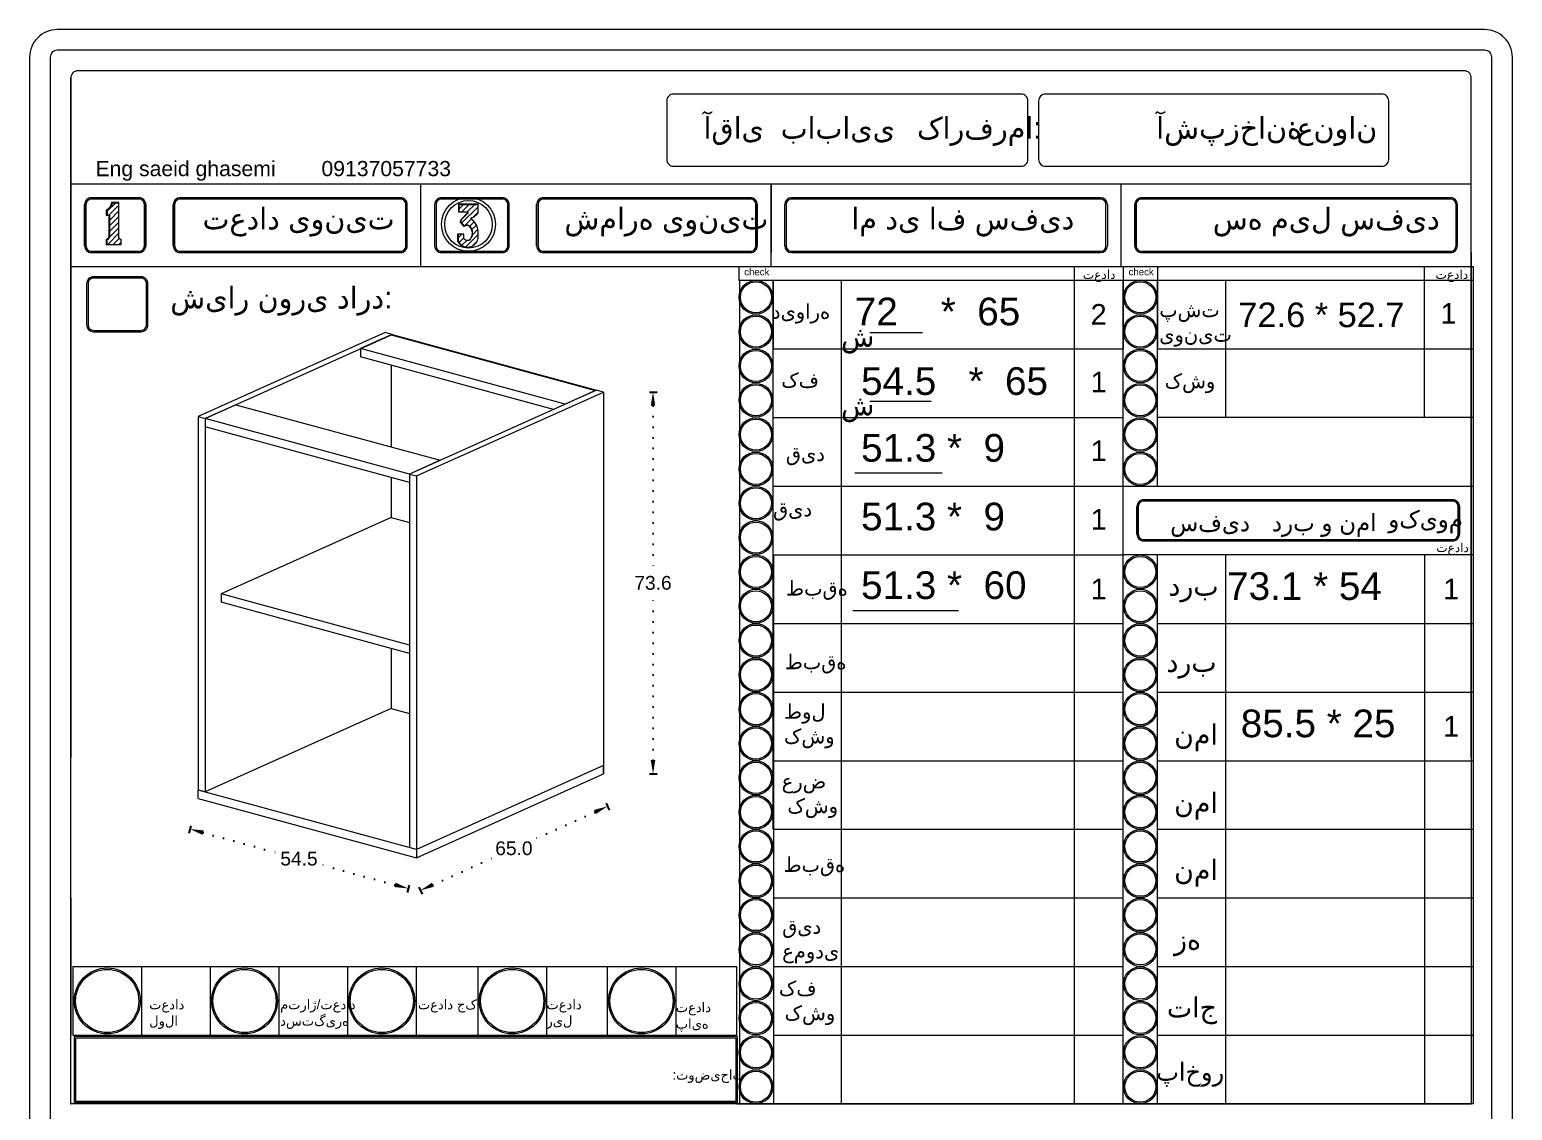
# Model space of a CAD drawing. Header units: inches. Extents: x 352 to 11605, y -941 to 2503.
# Drawn here: x 8656.6 to 9088.6, y 1258 to 1572.8 of the extents above; entities that cross this region are included whole.
import ezdxf

# ---------------------------------------------------------------- set-up
doc = ezdxf.new("R2010")
doc.units = ezdxf.units.IN
doc.header["$MEASUREMENT"] = 0
doc.linetypes.add('ACAD_ISO07W100', pattern=[3, 0, -3])
doc.styles.get("Standard").update_dxf_attribs({"font": 'arial.ttf'})
doc.dimstyles.new('ISO-25', dxfattribs={"dimtxt": 4, "dimasz": 4, "dimexe": 1.25, "dimexo": 0.625, "dimtad": 1, "dimtih": 1, "dimtoh": 1, "dimdec": 1, "dimtxsty": 'Standard', "dimcen": 2.5, "dimadec": 0, "dimazin": 0, "dimtfac": 1, "dimtdec": 1, "dimtmove": 0, "dimatfit": 3, "dimfxl": 1, "dimfxlon": 1, "dimarcsym": 0})

# ---------------------------------------------------------------- blocks, each defined once
blk = doc.blocks.new('*D82')
at = {"color": 0, "lineweight": -2, "transparency": 16777216}
for p, q in [((8837.27, 1467.28), (8839.52, 1467.28)), ((8837.27, 1356.04), (8839.52, 1356.04))]:
    blk.add_line(p, q, dxfattribs=at)
at = {"color": 0, "linetype": 'ACAD_ISO07W100', "lineweight": -2, "transparency": 16777216}
for p, q in [((8838.27, 1463.28), (8838.27, 1414.33)), ((8838.27, 1360.04), (8838.27, 1408.99))]:
    blk.add_line(p, q, dxfattribs=at)
at = {"color": 0, "transparency": 16777216}
for points in [[(8837.6, 1463.28), (8838.94, 1463.28), (8838.27, 1467.28)], [(8837.6, 1360.04), (8838.94, 1360.04), (8838.27, 1356.04)]]:
    blk.add_solid(points, dxfattribs=at)
at = {"layer": 'Defpoints', "color": 0, "transparency": 16777216}
for p in [(8823.88, 1467.28), (8838.27, 1467.28), (8823.88, 1356.04)]:
    blk.add_point(p, dxfattribs=at)
at = {"color": 0, "lineweight": 20, "transparency": 16777216, "insert": (8838.27, 1411.66), "char_height": 4, "attachment_point": 5}
blk.add_mtext('73.6', dxfattribs=at)
blk = doc.blocks.new('*D80')
at = {"color": 0, "lineweight": -2, "transparency": 16777216}
for p, q in [((8703.57, 1340.93), (8702.98, 1338.76)), ((8767.21, 1323.62), (8766.62, 1321.45))]:
    blk.add_line(p, q, dxfattribs=at)
at = {"color": 0, "linetype": 'ACAD_ISO07W100', "lineweight": -2, "transparency": 16777216}
for p, q in [((8707.17, 1338.92), (8729.29, 1332.9)), ((8763.08, 1323.7), (8740.96, 1329.72))]:
    blk.add_line(p, q, dxfattribs=at)
at = {"color": 0, "transparency": 16777216}
for points in [[(8707.34, 1339.56), (8706.99, 1338.27), (8703.31, 1339.97)], [(8763.26, 1324.35), (8762.91, 1323.06), (8766.94, 1322.65)]]:
    blk.add_solid(points, dxfattribs=at)
at = {"layer": 'Defpoints', "color": 0, "transparency": 16777216}
for p in [(8705.74, 1348.9), (8703.31, 1339.97), (8769.37, 1331.58)]:
    blk.add_point(p, dxfattribs=at)
at = {"color": 0, "lineweight": 20, "transparency": 16777216, "insert": (8735.12, 1331.31), "char_height": 4, "attachment_point": 5}
blk.add_mtext('54.5', dxfattribs=at)
blk = doc.blocks.new('*D81')
at = {"color": 0, "linetype": 'ACAD_ISO07W100', "lineweight": -2, "transparency": 16777216}
for p, q in [((8821.35, 1344.92), (8803.56, 1336.94)), ((8774.14, 1323.73), (8791.92, 1331.71))]:
    blk.add_line(p, q, dxfattribs=at)
at = {"color": 0, "lineweight": -2, "transparency": 16777216}
for p, q in [((8824.59, 1347.47), (8825.51, 1345.42)), ((8770.08, 1323.01), (8771, 1320.96))]:
    blk.add_line(p, q, dxfattribs=at)
at = {"color": 0, "transparency": 16777216}
for points in [[(8821.07, 1345.53), (8821.62, 1344.31), (8824.99, 1346.56)], [(8773.86, 1324.34), (8774.41, 1323.13), (8770.49, 1322.1)]]:
    blk.add_solid(points, dxfattribs=at)
at = {"layer": 'Defpoints', "color": 0, "transparency": 16777216}
for p in [(8821.48, 1354.4), (8766.97, 1329.94), (8770.49, 1322.1)]:
    blk.add_point(p, dxfattribs=at)
at = {"color": 0, "lineweight": 20, "transparency": 16777216, "insert": (8797.74, 1334.33), "char_height": 4, "attachment_point": 5}
blk.add_mtext('65.0', dxfattribs=at)

msp = doc.modelspace()

# ---------------------------------------------------------------- hatches: boundary and pattern name
at = {"lineweight": 20}
h = msp.add_hatch(dxfattribs=at)
h.set_pattern_fill('ANSI31', color=256, scale=9.218651)
h.set_pattern_definition([(45, (7933.3871, 2061.4753), (-0.8148213, 0.8148213), [])])
h.paths.add_polyline_path([(8683.15, 1511.72), (8683.06, 1511.77), (8682.98, 1511.82), (8682.9, 1511.88), (8682.83, 1511.96), (8682.77, 1512.04), (8682.72, 1512.12), (8682.68, 1512.21), (8682.65, 1512.31), (8682.63, 1512.41), (8682.63, 1512.51), (8682.63, 1522.43), (8680.76, 1522.43), (8680.74, 1522.2), (8680.69, 1521.97), (8680.62, 1521.75), (8680.53, 1521.53), (8680.43, 1521.32), (8680.31, 1521.12), (8680.17, 1520.94), (8680.01, 1520.76), (8679.84, 1520.6), (8679.66, 1520.46), (8679.47, 1520.33), (8679.26, 1520.22), (8679.26, 1518.81), (8679.67, 1518.81), (8679.97, 1518.79), (8679.97, 1512.55), (8679.96, 1512.45), (8679.94, 1512.36), (8679.91, 1512.26), (8679.86, 1512.18), (8679.81, 1512.09), (8679.75, 1512.02), (8679.68, 1511.95), (8679.61, 1511.88), (8679.53, 1511.83), (8679.44, 1511.78), (8679.35, 1511.75), (8679.26, 1511.72), (8679.26, 1510.29), (8683.35, 1510.29), (8683.35, 1511.67), (8683.25, 1511.69)])
h = msp.add_hatch(dxfattribs=at)
h.set_pattern_fill('ANSI31', color=256, scale=9.218651)
h.set_pattern_definition([(45, (8072.7533, 2061.54), (-0.8148213, 0.8148213), [])])
h.paths.add_polyline_path([(8787.31, 1521.92), (8781.74, 1521.92), (8781.74, 1519.76), (8784.17, 1519.76), (8784.3, 1519.73), (8784.3, 1519.36), (8782.59, 1517.63), (8782.48, 1517.5), (8782.43, 1517.44), (8782.39, 1517.37), (8782.35, 1517.29), (8782.32, 1517.22), (8782.29, 1517.14), (8782.27, 1517.06), (8782.26, 1516.98), (8782.24, 1516.82), (8782.24, 1516.74), (8783.25, 1515.56), (8783.29, 1515.59), (8783.41, 1515.68), (8783.55, 1515.76), (8783.7, 1515.81), (8783.85, 1515.84), (8784, 1515.85), (8784.14, 1515.85), (8784.29, 1515.84), (8784.44, 1515.81), (8784.59, 1515.76), (8784.72, 1515.69), (8784.85, 1515.6), (8784.96, 1515.49), (8785.15, 1515.26), (8785.31, 1515.01), (8785.44, 1514.74), (8785.55, 1514.47), (8785.63, 1514.18), (8785.68, 1513.89), (8785.69, 1513.59), (8785.68, 1513.29), (8785.63, 1513), (8785.56, 1512.71), (8785.45, 1512.43), (8785.32, 1512.17), (8785.23, 1511.97), (8785.09, 1511.8), (8784.93, 1511.65), (8784.74, 1511.55), (8784.61, 1511.5), (8784.4, 1511.44), (8784.18, 1511.42), (8783.96, 1511.44), (8783.75, 1511.5), (8783.56, 1511.61), (8783.39, 1511.76), (8783.26, 1511.93), (8783.16, 1512.13), (8783.16, 1513.24), (8781.48, 1513.24), (8781.48, 1511.44), (8781.6, 1511.16), (8781.74, 1510.89), (8781.92, 1510.64), (8782.12, 1510.41), (8782.34, 1510.2), (8782.58, 1510.01), (8782.84, 1509.85), (8783.12, 1509.72), (8783.41, 1509.62), (8783.7, 1509.55), (8784.01, 1509.51), (8784.31, 1509.5), (8784.68, 1509.53), (8785.04, 1509.6), (8785.39, 1509.71), (8785.65, 1509.83), (8785.93, 1510), (8786.23, 1510.22), (8786.49, 1510.48), (8786.73, 1510.77), (8786.93, 1511.08), (8787.1, 1511.42), (8787.22, 1511.77), (8787.31, 1512.13), (8787.31, 1514.01), (8787.29, 1514.38), (8787.24, 1514.74), (8787.17, 1515.09), (8787.06, 1515.44), (8786.92, 1515.78), (8786.76, 1516.1), (8786.57, 1516.41), (8786.35, 1516.7), (8786.11, 1516.97), (8785.84, 1517.22), (8785.56, 1517.44), (8785.26, 1517.65), (8785.26, 1518.01), (8785.46, 1518.08), (8785.65, 1518.16), (8785.84, 1518.24), (8786.03, 1518.34), (8786.21, 1518.44), (8786.38, 1518.55), (8786.56, 1518.67), (8786.72, 1518.8), (8786.88, 1518.94), (8787.03, 1519.08), (8787.17, 1519.24), (8787.31, 1519.39)])

# ---------------------------------------------------------------- linework, layer by layer
for p, q in [((8668.65, 1259.88), (8668.65, 1558.85)), ((9076.65, 1527.88), (8668.65, 1527.88)), ((8668.65, 1348.89), (8668.65, 1527.88)), ((8770.65, 1503.88), (8770.65, 1527.88)), ((8872.65, 1503.88), (8872.65, 1527.88)), ((8872.65, 1527.88), (8872.65, 1507.88)), ((8974.65, 1503.88), (8974.65, 1527.88)), ((8672.65, 1509.88), (8672.65, 1521.88)), ((8688.49, 1523.88), (8674.65, 1523.88)), ((8690.49, 1521.88), (8690.49, 1509.88)), ((8698.49, 1509.88), (8698.49, 1521.88)), ((8764.65, 1523.88), (8700.49, 1523.88)), ((8766.65, 1509.88), (8766.65, 1521.88)), ((8774.65, 1521.88), (8774.65, 1509.88)), ((8794.36, 1523.88), (8776.65, 1523.88)), ((8781.59, 1521.98), (8781.59, 1519.76)), ((8781.74, 1521.92), (8781.74, 1519.76)), ((8796.36, 1509.88), (8796.36, 1521.88)), ((8804.36, 1509.88), (8804.36, 1521.88)), ((8866.65, 1523.88), (8806.36, 1523.88)), ((8868.65, 1521.88), (8868.65, 1509.88)), ((8876.65, 1509.88), (8876.65, 1521.88)), ((8968.65, 1523.88), (8878.65, 1523.88)), ((8970.65, 1521.88), (8970.65, 1509.88)), ((8978.65, 1509.88), (8978.65, 1521.88)), ((9070.65, 1523.88), (8980.65, 1523.88)), ((9072.65, 1509.88), (9072.65, 1521.88)), ((8679.26, 1520.22), (8679.26, 1518.81)), ((8781.59, 1519.76), (8781.74, 1519.76)), ((8781.74, 1519.76), (8784.17, 1519.76)), ((8784.17, 1519.76), (8784.3, 1519.73)), ((8784.3, 1519.73), (8784.3, 1519.36)), ((8674.65, 1507.88), (8688.49, 1507.88)), ((8679.26, 1510.29), (8683.35, 1510.29)), ((8764.65, 1507.88), (8700.49, 1507.88)), ((8776.65, 1507.88), (8794.36, 1507.88)), ((8784.61, 1511.5), (8784.4, 1511.44)), ((8866.65, 1507.88), (8806.36, 1507.88)), ((8878.65, 1507.88), (8968.65, 1507.88)), ((8980.65, 1507.88), (9070.65, 1507.88)), ((9076.65, 1507.88), (9076.65, 1259.88)), ((8668.65, 1503.88), (9076.65, 1503.88)), ((8863.25, 1503.88), (8863.25, 1499.88)), ((8961.08, 1259.88), (8961.08, 1503.88)), ((8975.25, 1503.88), (8975.25, 1479.88)), ((8985.25, 1503.88), (8985.25, 1479.88)), ((9063.03, 1459.88), (9063.03, 1503.88)), ((8863.25, 1499.88), (9077.25, 1499.88)), ((8863.52, 1259.88), (8863.52, 1499.88)), ((8873.25, 1343.88), (8873.25, 1499.88)), ((8873.25, 1339.88), (8873.25, 1499.88)), ((8873.25, 1499.88), (8873.25, 1479.88)), ((8893.06, 1499.88), (8893.06, 1259.88)), ((8975.25, 1343.88), (8975.25, 1499.88)), ((8975.25, 1259.88), (8975.25, 1499.88)), ((8985.25, 1459.88), (8985.25, 1499.88)), ((8985.25, 1439.88), (8985.25, 1499.88)), ((8985.25, 1439.88), (8985.25, 1499.88)), ((8985.25, 1499.88), (8985.25, 1479.88)), ((9005.06, 1499.88), (9005.06, 1459.88)), ((8901.41, 1484.63), (8916.74, 1484.63)), ((8873.25, 1479.88), (8975.25, 1479.88)), ((8985.25, 1479.88), (9077.25, 1479.88)), ((8901.41, 1464.63), (8919.3, 1464.63)), ((8873.25, 1459.88), (8975.25, 1459.88)), ((9077.25, 1459.88), (8985.25, 1459.88)), ((9077.25, 1459.88), (9057.25, 1459.88)), ((8897.07, 1443.74), (8922.48, 1443.74)), ((8873.25, 1439.88), (9077.25, 1439.88)), ((9071.25, 1435.88), (8981.25, 1435.88)), ((8979.25, 1425.88), (8979.25, 1433.88)), ((9073.25, 1433.88), (9073.25, 1425.88)), ((9071.25, 1423.88), (8981.25, 1423.88)), ((8873.25, 1419.88), (8975.25, 1419.88)), ((8873.52, 1259.88), (8873.52, 1419.88)), ((9077.25, 1419.88), (8975.25, 1419.88)), ((8985.25, 1259.88), (8985.25, 1419.88)), ((9005.06, 1419.88), (9005.06, 1319.88)), ((9063.03, 1419.88), (9063.03, 1259.88)), ((8873.25, 1399.88), (8975.25, 1399.88)), ((8873.25, 1399.88), (8893.06, 1399.88)), ((8873.25, 1399.88), (8975.25, 1399.88)), ((8896.5, 1403.63), (8927.26, 1403.63)), ((8941.77, 1399.88), (8975.25, 1399.88)), ((8985.25, 1399.88), (9077.25, 1399.88)), ((9005.06, 1399.88), (9005.06, 1299.88)), ((8873.25, 1379.88), (8893.06, 1379.88)), ((8873.25, 1379.88), (8975.25, 1379.88)), ((8985.25, 1379.88), (9077.25, 1379.88)), ((9005.06, 1379.88), (9005.06, 1279.88)), ((8873.25, 1359.88), (8975.25, 1359.88)), ((8985.25, 1359.88), (9077.25, 1359.88)), ((9005.06, 1359.88), (9005.06, 1259.88)), ((8873.25, 1339.88), (8975.25, 1339.88)), ((8961.08, 1339.88), (8975.25, 1339.88)), ((8985.25, 1339.88), (9077.25, 1339.88)), ((8668.65, 1319.88), (8668.65, 1279.88)), ((8873.25, 1319.88), (8975.25, 1319.88)), ((8985.25, 1319.88), (9077.25, 1319.88)), ((8669.25, 1299.88), (8862.63, 1299.88)), ((8669.25, 1299.88), (8669.25, 1279.88)), ((8689.25, 1299.88), (8689.25, 1279.88)), ((8709.25, 1299.88), (8709.25, 1279.88)), ((8729.25, 1299.88), (8729.25, 1279.88)), ((8749.25, 1299.88), (8749.25, 1279.88)), ((8769.25, 1299.88), (8769.25, 1279.88)), ((8787.24, 1299.88), (8787.24, 1279.88)), ((8807.24, 1299.88), (8807.24, 1279.88)), ((8824.92, 1299.88), (8824.92, 1279.88)), ((8844.92, 1299.88), (8844.92, 1279.88)), ((8862.63, 1299.88), (8862.63, 1279.88)), ((8873.25, 1299.88), (8975.25, 1299.88)), ((8985.25, 1299.88), (9077.25, 1299.88)), ((8669.25, 1279.88), (8862.63, 1279.88)), ((8873.25, 1279.88), (8975.25, 1279.88)), ((8985.25, 1279.88), (9077.25, 1279.88)), ((8862.65, 1259.88), (8668.65, 1259.88)), ((8862.65, 1259.88), (8974.65, 1259.88)), ((8862.65, 1259.88), (9076.65, 1259.88)), ((8863.25, 1259.88), (8975.25, 1259.88))]:
    msp.add_line(p, q, dxfattribs=at)
at = {"linetype": 'Continuous', "lineweight": 20, "extrusion": (5.55112e-17, 0.936966, 0.34942)}
for p, q in [((8760.24, 1484.6), (8705.74, 1460.14)), ((8707.77, 1459.58), (8762.28, 1484.04)), ((8761.98, 1483.91), (8753.06, 1479.91)), ((8762.28, 1484.04), (8760.24, 1484.6)), ((8762.28, 1484.04), (8761.98, 1483.91)), ((8821.55, 1467.7), (8761.98, 1483.91)), ((8761.98, 1483.91), (8821.55, 1467.7)), ((8762.28, 1484.04), (8821.85, 1467.84)), ((8753.06, 1479.91), (8753.06, 1477.49)), ((8812.63, 1463.7), (8753.06, 1479.91)), ((8809.27, 1462.2), (8753.06, 1477.49)), ((8761.98, 1475.06), (8761.98, 1451.26)), ((8821.85, 1467.84), (8767.34, 1443.38)), ((8769.37, 1442.82), (8823.88, 1467.28)), ((8821.55, 1467.7), (8812.63, 1463.7)), ((8821.85, 1467.84), (8821.55, 1467.7)), ((8823.88, 1467.28), (8821.85, 1467.84)), ((8823.88, 1467.28), (8823.88, 1356.04)), ((8823.88, 1467.28), (8823.88, 1358.46)), ((8716.69, 1463.59), (8707.77, 1459.58)), ((8716.69, 1463.59), (8776.26, 1447.38)), ((8705.74, 1460.14), (8707.77, 1459.58)), ((8705.74, 1460.14), (8705.74, 1351.31)), ((8707.77, 1459.58), (8707.77, 1350.76)), ((8707.77, 1459.58), (8707.77, 1457.17)), ((8767.34, 1443.38), (8707.77, 1459.58)), ((8767.34, 1440.96), (8707.77, 1457.17)), ((8776.26, 1447.38), (8767.34, 1443.38)), ((8767.34, 1443.38), (8769.37, 1442.82)), ((8767.34, 1443.38), (8767.34, 1334.55)), ((8767.34, 1443.38), (8767.34, 1440.96)), ((8761.98, 1442.42), (8761.98, 1430.71)), ((8769.37, 1442.82), (8769.37, 1334)), ((8761.98, 1430.71), (8712.43, 1408.47)), ((8761.98, 1430.71), (8767.34, 1429.25)), ((8712.43, 1408.47), (8712.43, 1406.05)), ((8767.34, 1393.53), (8712.43, 1408.47)), ((8767.34, 1391.11), (8712.43, 1406.05)), ((8761.98, 1392.57), (8761.98, 1375.09)), ((8761.98, 1375.09), (8707.77, 1350.76)), ((8761.98, 1375.09), (8767.34, 1373.63)), ((8823.88, 1358.46), (8769.37, 1334)), ((8823.88, 1358.46), (8769.37, 1334)), ((8823.88, 1356.04), (8823.88, 1358.46)), ((8769.37, 1331.58), (8823.88, 1356.04)), ((8707.77, 1350.76), (8705.74, 1351.31)), ((8769.37, 1334), (8705.74, 1351.31)), ((8705.74, 1348.9), (8705.74, 1351.31)), ((8705.74, 1348.9), (8769.37, 1331.58)), ((8769.37, 1334), (8767.34, 1334.55)), ((8769.37, 1334), (8769.37, 1331.58))]:
    msp.add_line(p, q, dxfattribs=at)
at = {"lineweight": 20}
for points in [[(8664.65, 966.85), (9080.65, 966.85, 0.414214), (9088.65, 974.85), (9088.65, 1564.85, 0.414214), (9080.65, 1572.85), (8664.65, 1572.85, 0.414214), (8656.65, 1564.85), (8656.65, 974.85, 0.414214)], [(8664.65, 972.85), (9080.65, 972.85, 0.414214), (9082.65, 974.85), (9082.65, 1564.85, 0.414214), (9080.65, 1566.85), (8664.65, 1566.85, 0.414214), (8662.65, 1564.85), (8662.65, 974.85, 0.414214)], [(8947.5, 1552.09, 0.414214), (8945.5, 1554.09), (8844.26, 1554.09, 0.414214), (8842.26, 1552.09), (8842.26, 1535.05, 0.414214), (8844.26, 1533.05), (8945.5, 1533.05, 0.414214), (8947.5, 1535.05)], [(8952.63, 1533.05), (9050.63, 1533.05, 0.414214), (9052.63, 1535.05), (9052.63, 1552.09, 0.414214), (9050.63, 1554.09), (8952.63, 1554.09, 0.414214), (8950.63, 1552.09), (8950.63, 1535.05, 0.414214)], [(9052.63, 1552.09, 0.414214), (9050.63, 1554.09), (8952.63, 1554.09, 0.414214), (8950.63, 1552.09), (8950.63, 1535.05, 0.414214), (8952.63, 1533.05), (9050.63, 1533.05, 0.414214), (9052.63, 1535.05)], [(8690.49, 1521.88, 0.414214), (8688.49, 1523.88), (8674.65, 1523.88, 0.414214), (8672.65, 1521.88), (8672.65, 1509.88, 0.414214), (8674.65, 1507.88), (8688.49, 1507.88, 0.414214), (8690.49, 1509.88)], [(8690.09, 1521.88, 0.414214), (8688.49, 1523.48), (8674.65, 1523.48, 0.414214), (8673.05, 1521.88), (8673.05, 1509.88, 0.414214), (8674.65, 1508.28), (8688.49, 1508.28, 0.414214), (8690.09, 1509.88)], [(8766.65, 1521.88, 0.414214), (8764.65, 1523.88), (8700.49, 1523.88, 0.414214), (8698.49, 1521.88), (8698.49, 1509.88, 0.414214), (8700.49, 1507.88), (8764.65, 1507.88, 0.414214), (8766.65, 1509.88)], [(8766.25, 1521.88, 0.414214), (8764.65, 1523.48), (8700.49, 1523.48, 0.414214), (8698.89, 1521.88), (8698.89, 1509.88, 0.414214), (8700.49, 1508.28), (8764.65, 1508.28, 0.414214), (8766.25, 1509.88)], [(8796.36, 1521.88, 0.414214), (8794.36, 1523.88), (8776.65, 1523.88, 0.414214), (8774.65, 1521.88), (8774.65, 1509.88, 0.414214), (8776.65, 1507.88), (8794.36, 1507.88, 0.414214), (8796.36, 1509.88)], [(8795.96, 1521.88, 0.414214), (8794.36, 1523.48), (8776.65, 1523.48, 0.414214), (8775.05, 1521.88), (8775.05, 1509.88, 0.414214), (8776.65, 1508.28), (8794.36, 1508.28, 0.414214), (8795.96, 1509.88)], [(8868.65, 1521.88, 0.414214), (8866.65, 1523.88), (8806.36, 1523.88, 0.414214), (8804.36, 1521.88), (8804.36, 1509.88, 0.414214), (8806.36, 1507.88), (8866.65, 1507.88, 0.414214), (8868.65, 1509.88)], [(8868.25, 1521.88, 0.414214), (8866.65, 1523.48), (8806.36, 1523.48, 0.414214), (8804.76, 1521.88), (8804.76, 1509.88, 0.414214), (8806.36, 1508.28), (8866.65, 1508.28, 0.414214), (8868.25, 1509.88)], [(8970.25, 1521.88, 0.414214), (8968.65, 1523.48), (8878.65, 1523.48, 0.414214), (8877.05, 1521.88), (8877.05, 1509.88, 0.414214), (8878.65, 1508.28), (8968.65, 1508.28, 0.414214), (8970.25, 1509.88)], [(9072.65, 1521.88, 0.414214), (9070.65, 1523.88), (8980.65, 1523.88, 0.414214), (8978.65, 1521.88), (8978.65, 1509.88, 0.414214), (8980.65, 1507.88), (9070.65, 1507.88, 0.414214), (9072.65, 1509.88)], [(9072.25, 1521.88, 0.414214), (9070.65, 1523.48), (8980.65, 1523.48, 0.414214), (8979.05, 1521.88), (8979.05, 1509.88, 0.414214), (8980.65, 1508.28), (9070.65, 1508.28, 0.414214), (9072.25, 1509.88)], [(8691.1, 1498.84, 0.414214), (8689.1, 1500.84), (8675.25, 1500.84, 0.414214), (8673.25, 1498.84), (8673.25, 1486.84, 0.414214), (8675.25, 1484.84), (8689.1, 1484.84, 0.414214), (8691.1, 1486.84)], [(8691.1, 1498.84, 0.414214), (8689.1, 1500.84), (8675.25, 1500.84, 0.414214), (8673.25, 1498.84), (8673.25, 1486.84, 0.414214), (8675.25, 1484.84), (8689.1, 1484.84, 0.414214), (8691.1, 1486.84)], [(8690.7, 1498.84, 0.414214), (8689.1, 1500.44), (8675.25, 1500.44, 0.414214), (8673.65, 1498.84), (8673.65, 1486.84, 0.414214), (8675.25, 1485.24), (8689.1, 1485.24, 0.414214), (8690.7, 1486.84)], [(8690.7, 1498.84, 0.414214), (8689.1, 1500.44), (8675.25, 1500.44, 0.414214), (8673.65, 1498.84), (8673.65, 1486.84, 0.414214), (8675.25, 1485.24), (8689.1, 1485.24, 0.414214), (8690.7, 1486.84)], [(9073.25, 1433.88, 0.414214), (9071.25, 1435.88), (8981.25, 1435.88, 0.414214), (8979.25, 1433.88), (8979.25, 1425.88, 0.414214), (8981.25, 1423.88), (9071.25, 1423.88, 0.414214), (9073.25, 1425.88)], [(9072.85, 1433.88, 0.414214), (9071.25, 1435.48), (8981.25, 1435.48, 0.414214), (8979.65, 1433.88), (8979.65, 1425.88, 0.414214), (8981.25, 1424.28), (9071.25, 1424.28, 0.414214), (9072.85, 1425.88)]]:
    msp.add_lwpolyline(points, format="xyb", close=True, dxfattribs=at)
for points in [[(9076.65, 1360.82), (9076.65, 1558.85, 0.414214), (9074.65, 1560.85), (8670.65, 1560.85, 0.414214), (8668.65, 1558.85), (8668.65, 1360.82)], [(8947.5, 1552.09, 0.414214), (8945.5, 1554.09), (8844.26, 1554.09, 0.414214), (8842.26, 1552.09), (8842.26, 1535.05, 0.414214), (8844.26, 1533.05), (8945.5, 1533.05, 0.414214), (8947.5, 1535.05), (8947.5, 1552.09)]]:
    msp.add_lwpolyline(points, format="xyb", dxfattribs=at)
for points in [[(8678.94, 1510.23), (8683.35, 1510.23), (8683.35, 1510.29), (8683.35, 1511.67), (8683.25, 1511.69), (8683.15, 1511.72), (8683.06, 1511.77), (8682.98, 1511.82), (8682.9, 1511.88), (8682.83, 1511.96), (8682.77, 1512.04), (8682.72, 1512.12), (8682.68, 1512.21), (8682.65, 1512.31), (8682.63, 1512.41), (8682.63, 1512.51), (8682.63, 1522.43), (8682.63, 1522.49), (8680.46, 1522.49), (8680.43, 1522.26), (8680.39, 1522.03), (8680.32, 1521.8), (8680.23, 1521.58), (8680.13, 1521.37), (8680, 1521.17), (8679.86, 1520.98), (8679.7, 1520.8), (8679.53, 1520.64), (8679.35, 1520.49), (8679.15, 1520.36), (8678.94, 1520.25), (8678.94, 1518.81), (8679.26, 1518.81), (8679.67, 1518.81), (8679.67, 1512.51), (8679.65, 1512.41), (8679.63, 1512.31), (8679.6, 1512.22), (8679.55, 1512.13), (8679.5, 1512.05), (8679.44, 1511.97), (8679.37, 1511.9), (8679.3, 1511.84), (8679.22, 1511.78), (8679.13, 1511.74), (8679.04, 1511.7), (8678.94, 1511.67), (8678.94, 1510.23), (8679.26, 1510.29), (8679.26, 1511.72), (8679.35, 1511.75), (8679.44, 1511.78), (8679.53, 1511.83), (8679.61, 1511.88), (8679.68, 1511.95), (8679.75, 1512.02), (8679.81, 1512.09), (8679.86, 1512.18), (8679.91, 1512.26), (8679.94, 1512.36), (8679.96, 1512.45), (8679.97, 1512.55), (8679.97, 1518.79), (8679.67, 1518.81)], [(8678.94, 1520.25), (8679.26, 1520.22), (8679.47, 1520.33), (8679.66, 1520.46), (8679.84, 1520.6), (8680.01, 1520.76), (8680.17, 1520.94), (8680.31, 1521.12), (8680.43, 1521.32), (8680.53, 1521.53), (8680.62, 1521.75), (8680.69, 1521.97), (8680.74, 1522.2), (8680.76, 1522.43)], [(8680.46, 1522.49), (8680.76, 1522.43), (8682.63, 1522.43)], [(8786.23, 1510.22), (8786.49, 1510.48), (8786.73, 1510.77), (8786.93, 1511.08), (8787.1, 1511.42), (8787.22, 1511.77), (8787.31, 1512.13), (8787.31, 1514.01), (8787.29, 1514.38), (8787.24, 1514.74), (8787.17, 1515.09), (8787.06, 1515.44), (8786.92, 1515.78), (8786.76, 1516.1), (8786.57, 1516.41), (8786.35, 1516.7), (8786.11, 1516.97), (8785.84, 1517.22), (8785.56, 1517.44), (8785.26, 1517.65), (8785.26, 1518.01), (8785.46, 1518.08), (8785.65, 1518.16), (8785.84, 1518.24), (8786.03, 1518.34), (8786.21, 1518.44), (8786.38, 1518.55), (8786.56, 1518.67), (8786.72, 1518.8), (8786.88, 1518.94), (8787.03, 1519.08), (8787.17, 1519.24), (8787.31, 1519.39), (8787.31, 1521.92)], [(8784.17, 1519.39), (8782.44, 1517.65), (8782.33, 1517.52), (8782.28, 1517.45), (8782.24, 1517.38), (8782.2, 1517.31), (8782.17, 1517.23), (8782.14, 1517.15), (8782.12, 1517.07), (8782.11, 1516.99), (8782.09, 1516.83), (8782.09, 1516.74), (8783.17, 1515.48), (8783.25, 1515.56), (8783.29, 1515.59), (8783.41, 1515.68), (8783.55, 1515.76), (8783.7, 1515.81), (8783.85, 1515.84), (8784, 1515.85)], [(8784.17, 1519.76), (8784.17, 1519.39), (8784.3, 1519.36), (8782.59, 1517.63), (8782.48, 1517.5), (8782.43, 1517.44), (8782.39, 1517.37), (8782.35, 1517.29), (8782.32, 1517.22), (8782.29, 1517.14), (8782.27, 1517.06), (8782.26, 1516.98), (8782.24, 1516.82), (8782.24, 1516.74), (8783.25, 1515.56)], [(8784.4, 1511.44), (8784.18, 1511.42), (8783.96, 1511.44), (8783.75, 1511.5), (8783.56, 1511.61), (8783.39, 1511.76), (8783.26, 1511.93), (8783.16, 1512.13), (8783.16, 1513.24), (8781.48, 1513.24), (8781.32, 1513.24), (8781.32, 1511.39), (8781.44, 1511.11), (8781.59, 1510.84), (8781.76, 1510.59), (8781.97, 1510.35), (8782.19, 1510.14), (8782.44, 1509.96), (8782.7, 1509.79), (8782.98, 1509.66), (8783.27, 1509.56), (8783.57, 1509.49), (8783.87, 1509.44), (8784.18, 1509.43), (8784.55, 1509.46), (8784.92, 1509.54), (8785.27, 1509.65), (8785.61, 1509.8), (8785.65, 1509.83), (8785.93, 1510), (8786.23, 1510.22)], [(8781.48, 1513.24), (8781.48, 1511.44), (8781.6, 1511.16), (8781.74, 1510.89), (8781.92, 1510.64), (8782.12, 1510.41), (8782.34, 1510.2), (8782.58, 1510.01), (8782.84, 1509.85), (8783.12, 1509.72), (8783.41, 1509.62), (8783.7, 1509.55), (8784.01, 1509.51), (8784.31, 1509.5), (8784.68, 1509.53), (8785.04, 1509.6), (8785.39, 1509.71), (8785.65, 1509.83)]]:
    msp.add_lwpolyline(points, dxfattribs=at)
for points in [[(8781.74, 1521.92), (8787.31, 1521.92), (8787.31, 1521.98), (8781.59, 1521.98)], [(8784.29, 1515.84), (8784.14, 1515.85), (8784, 1515.85), (8784.16, 1515.84), (8784.31, 1515.81), (8784.46, 1515.76), (8784.6, 1515.68), (8784.72, 1515.59), (8784.83, 1515.48), (8785.02, 1515.25), (8785.19, 1515), (8785.32, 1514.73), (8785.43, 1514.45), (8785.51, 1514.16), (8785.56, 1513.87), (8785.58, 1513.57), (8785.56, 1513.27), (8785.52, 1512.97), (8785.44, 1512.68), (8785.33, 1512.4), (8785.2, 1512.13), (8785.1, 1511.93), (8784.97, 1511.76), (8784.8, 1511.61), (8784.61, 1511.5), (8784.74, 1511.55), (8784.93, 1511.65), (8785.09, 1511.8), (8785.23, 1511.97), (8785.32, 1512.17), (8785.45, 1512.43), (8785.56, 1512.71), (8785.63, 1513), (8785.68, 1513.29), (8785.69, 1513.59), (8785.68, 1513.89), (8785.63, 1514.18), (8785.55, 1514.47), (8785.44, 1514.74), (8785.31, 1515.01), (8785.15, 1515.26), (8784.96, 1515.49), (8784.85, 1515.6), (8784.72, 1515.69), (8784.59, 1515.76), (8784.44, 1515.81)], [(8668.65, 1503.88), (9076.65, 1503.88), (9076.65, 1259.88), (8668.65, 1259.88)], [(8863.25, 1259.88), (8668.65, 1259.79), (8668.65, 1503.88), (9077.25, 1503.88), (9077.25, 1259.88)], [(8862.85, 1279.48), (8669.65, 1279.48), (8669.65, 1260.28), (8862.85, 1260.28)], [(8862.45, 1279.08), (8670.05, 1279.08), (8670.05, 1260.68), (8862.45, 1260.68)]]:
    msp.add_lwpolyline(points, close=True, dxfattribs=at)
for centre, radius in [((8784.51, 1516.14), 7.86), ((8784.51, 1516.14), 6.94), ((8868.25, 1494.88), 4.92), ((8868.25, 1494.88), 4.52), ((8980.25, 1494.88), 4.92), ((8980.25, 1494.88), 4.52), ((8868.25, 1484.88), 4.92), ((8868.25, 1484.88), 4.52), ((8980.25, 1484.88), 4.92), ((8980.25, 1484.88), 4.52), ((8868.25, 1474.88), 4.92), ((8868.25, 1474.88), 4.52), ((8980.25, 1474.88), 4.92), ((8980.25, 1474.88), 4.52), ((8868.25, 1464.88), 4.92), ((8868.25, 1464.88), 4.52), ((8980.25, 1464.88), 4.92), ((8980.25, 1464.88), 4.52), ((8868.25, 1454.88), 4.92), ((8868.25, 1454.88), 4.52), ((8980.25, 1454.88), 4.92), ((8980.25, 1454.88), 4.52), ((8868.25, 1444.88), 4.92), ((8868.25, 1444.88), 4.52), ((8980.25, 1444.88), 4.92), ((8980.25, 1444.88), 4.52), ((8868.25, 1434.88), 4.92), ((8868.25, 1434.88), 4.52), ((8868.25, 1424.88), 4.92), ((8868.25, 1424.88), 4.52), ((8868.25, 1414.88), 4.92), ((8868.25, 1414.88), 4.52), ((8980.25, 1414.88), 4.92), ((8980.25, 1414.88), 4.52), ((8868.25, 1404.88), 4.92), ((8868.25, 1404.88), 4.52), ((8980.25, 1404.88), 4.92), ((8980.25, 1404.88), 4.52), ((8868.25, 1394.88), 4.92), ((8980.25, 1394.88), 4.92), ((8868.25, 1394.88), 4.52), ((8980.25, 1394.88), 4.52), ((8868.25, 1384.88), 4.92), ((8868.25, 1384.88), 4.52), ((8980.25, 1384.88), 4.92), ((8980.25, 1384.88), 4.52), ((8868.25, 1374.88), 4.92), ((8868.25, 1374.88), 4.52), ((8980.25, 1374.88), 4.92), ((8980.25, 1374.88), 4.52), ((8868.25, 1364.88), 4.92), ((8980.25, 1364.88), 4.92), ((8868.25, 1364.88), 4.52), ((8980.25, 1364.88), 4.52), ((8868.25, 1354.88), 4.92), ((8868.25, 1354.88), 4.52), ((8980.25, 1354.88), 4.92), ((8980.25, 1354.88), 4.52), ((8868.25, 1344.88), 4.92), ((8868.25, 1344.88), 4.52), ((8980.25, 1344.88), 4.92), ((8980.25, 1344.88), 4.52), ((8868.25, 1334.88), 4.92), ((8868.25, 1334.88), 4.52), ((8980.25, 1334.88), 4.92), ((8980.25, 1334.88), 4.52), ((8868.25, 1324.88), 4.92), ((8868.25, 1324.88), 4.52), ((8980.25, 1324.88), 4.92), ((8980.25, 1324.88), 4.52), ((8868.25, 1314.88), 4.92), ((8868.25, 1314.88), 4.52), ((8980.25, 1314.88), 4.92), ((8980.25, 1314.88), 4.52), ((8868.25, 1304.88), 4.92), ((8868.25, 1304.88), 4.52), ((8980.25, 1304.88), 4.92), ((8980.25, 1304.88), 4.52), ((8679.25, 1289.88), 9.6), ((8679.25, 1289.88), 9.2), ((8719.25, 1289.88), 9.6), ((8719.25, 1289.88), 9.2), ((8759.25, 1289.88), 9.6), ((8759.25, 1289.88), 9.2), ((8797.24, 1289.88), 9.6), ((8797.24, 1289.88), 9.2), ((8834.92, 1289.88), 9.6), ((8834.92, 1289.88), 9.2), ((8868.25, 1294.88), 4.92), ((8868.25, 1294.88), 4.52), ((8980.25, 1294.88), 4.92), ((8980.25, 1294.88), 4.52), ((8868.25, 1284.88), 4.92), ((8868.25, 1284.88), 4.52), ((8980.25, 1284.88), 4.92), ((8980.25, 1284.88), 4.52), ((8868.25, 1274.88), 4.92), ((8868.25, 1274.88), 4.52), ((8980.25, 1274.88), 4.92), ((8980.25, 1274.88), 4.52), ((8868.25, 1264.88), 4.92), ((8868.25, 1264.88), 4.52), ((8980.25, 1264.88), 4.92), ((8980.25, 1264.88), 4.52)]:
    msp.add_circle(centre, radius, dxfattribs=at)
for centre, start, end in [((8674.65, 1521.88), 90, 180), ((8688.49, 1521.88), 0, 90), ((8700.49, 1521.88), 90, 180), ((8764.65, 1521.88), 0, 90), ((8776.65, 1521.88), 90, 180), ((8794.36, 1521.88), 0, 90), ((8806.36, 1521.88), 90, 180), ((8866.65, 1521.88), 0, 90), ((8878.65, 1521.88), 90, 180), ((8968.65, 1521.88), 0, 90), ((8980.65, 1521.88), 90, 180), ((9070.65, 1521.88), 0, 90), ((8674.65, 1509.88), 180, 270), ((8688.49, 1509.88), 270, 0), ((8700.49, 1509.88), 180, 270), ((8764.65, 1509.88), 270, 0), ((8776.65, 1509.88), 180, 270), ((8794.36, 1509.88), 270, 0), ((8806.36, 1509.88), 180, 270), ((8866.65, 1509.88), 270, 0), ((8878.65, 1509.88), 180, 270), ((8968.65, 1509.88), 270, 0), ((8980.65, 1509.88), 180, 270), ((9070.65, 1509.88), 270, 0), ((8981.25, 1433.88), 90, 180), ((9071.25, 1433.88), 0, 90), ((8981.25, 1425.88), 180, 270), ((9071.25, 1425.88), 270, 0)]:
    msp.add_arc(centre, 2, start, end, dxfattribs=at)

# ---------------------------------------------------------------- texts
at = {"lineweight": 20, "attachment_point": 1}
for s, width, gutter_width, heights, insert, char_height in [('آقای  بابایی', 53.2215, 164.79, [0], (8852.98, 1547.39), 6.3113), ('{\\fArial|b0|i0|c178|p34;کارفرما:}', 0.2338, 164.79, [0], (8915.19, 1547.39), 6.3113), ('آشپزخانه', 27.9316, 164.79, [0], (8984.89, 1547.39), 6.311), (':عنوان', 27.9316, 164.79, [0], (9023.32, 1547.39), 6.311), ('{\\fArial|b0|i0|c178|p34;Eng saeid ghasemi}', 79.2452, 164.79, [0], (8675.82, 1534.58), 4.4179), ('{\\fArial|b0|i0|c178|p34;09137057733 }', 65.4498, 164.79, [0], (8741.66, 1534.58), 4.4179), ('{\\fArial|b0|i0|c178|p34;تعداد یونیت}', 65.4498, 164.79, [0], (8707.02, 1520.99), 6.3113), ('{\\fArial|b0|i0|c178|p34;شماره یونیت}', 65.4498, 164.79, [0], (8812.45, 1520.99), 6.3113), ('{\\fArial|b0|i0|c178|p34;ام دی اف سفید}', 65.4498, 164.79, [0], (8896.06, 1520.99), 6.3113), ('{\\fArial|b0|i0|c178|p34;سه میل سفید}', 65.4498, 164.79, [0], (9001.39, 1520.99), 6.3113), ('{\\fArial|b0|i0|c178|p34;check}', 8.1204, 164.79, [0], (8864.83, 1503.3), 2.0101), ('{\\fArial|b0|i0|c178|p34;check}', 8.423, 164.79, [0], (8976.83, 1503.3), 2.0101), ('{\\fArial|b0|i0|c178|p34;تعداد }', 11.7486, 164.79, [0], (8963.5, 1502.89), 2.6665), ('{\\fArial|b0|i0|c178|p34;تعداد }', 10.9902, 164.79, [0], (9066.26, 1502.89), 2.6665), ('{\\fArial|b0|i0|c178|p34;شیار نوری دارد:}', 65.4498, 164.79, [0], (8697.63, 1497.95), 6.3113), ('{\\fArial|b0|i0|c178|p34;شیار نوری دارد:}', 65.4498, 164.79, [0], (8697.63, 1497.95), 6.3113), ('72    *  65', 61.9823, 462.54, [8.23], (8897.07, 1494.77), 8.0603), ('{\\fArial|b0|i0|c178|p34;دیواره }', 17.3175, 247.18, [0], (8872.9, 1492.96), 4.3074), ('2{\\fArial|b0|i0|c178|p34; }', 8.5903, 164.79, [0], (8965.78, 1492.9), 6), ('{\\fArial|b0|i0|c178|p34;پشت \\Pیونیت}', 19.3052, 247.18, [0], (8985.76, 1493.42), 4.3074), ('72.6 * 52.7', 58.0086, 411.15, [7.32], (9008.81, 1493.34), 7.1647), ('1{\\fArial|b0|i0|c178|p34; }', 8.5903, 164.79, [0], (9067.73, 1493.18), 6), ('{\\fArial|b0|i0|c178|p34;ش}', 15.3157, 346.26, [0], (8893.06, 1486.52), 6.0339), ('{\\fArial|b0|i0|c178|p34;کف }', 15.3367, 247.18, [0], (8875.64, 1472.96), 4.3074), ('54.5   *  65', 65.2593, 462.54, [8.23], (8898.89, 1474.5), 8.0603), ('1{\\fArial|b0|i0|c178|p34; }', 8.5903, 164.79, [0], (8965.78, 1473.18), 6), ('{\\fArial|b0|i0|c178|p34;کشو }', 17.7019, 247.18, [0], (8987.36, 1472.69), 4.3074), ('{\\fArial|b0|i0|c178|p34;ش}', 15.3157, 346.26, [0], (8893.06, 1466.52), 6.0339), ('51.3 *  9', 66.8047, 462.54, [8.24], (8898.89, 1455.04), 8.06), ('1{\\fArial|b0|i0|c178|p34; }', 8.5903, 164.79, [0], (8965.78, 1453.18), 6), ('{\\fArial|b0|i0|c178|p34;قید}', 20.995, 247.18, [0], (8876.99, 1451.49), 4.3074), ('{\\fArial|b0|i0|c178|p34;قید  }', 21.1589, 247.18, [0], (8873.25, 1435.37), 4.3074), ('51.3 *  9', 66.8047, 462.54, [0], (8898.89, 1435.04), 8.06), ('1{\\fArial|b0|i0|c178|p34; }', 8.5903, 164.79, [0], (8965.78, 1433.18), 6), ('{\\fArial|b0|i0|c178|p34;سفید}', 37.9723, 164.79, [0], (8988.98, 1431.8), 5.0582), ('{\\fArial|b0|i0|c178|p34;درب و نما}', 36.0682, 164.79, [0], (9018.59, 1431.8), 5.0582), ('وکیوم', 17.2431, 132.07, [0], (9052.49, 1432.85), 5.058), ('{\\fArial|b0|i0|c178|p34;تعداد }', 10.7715, 164.79, [0], (9066.48, 1423.32), 2.6665), ('51.3 *  60', 65.2593, 462.54, [0], (8898.89, 1415.04), 8.06), ('1{\\fArial|b0|i0|c178|p34; }', 8.5903, 164.79, [0], (8965.78, 1412.9), 6), ('73.1 * 54', 65.2593, 462.54, [8.23], (9005.56, 1414.77), 8.06), ('1{\\fArial|b0|i0|c178|p34; }', 8.5903, 164.79, [0], (9068.5, 1412.9), 6), ('{\\fArial|b0|i0|c178|p34;طبقه}', 16.0176, 247.18, [0], (8877.05, 1412.29), 4.3074), ('{\\fArial|b0|i0|c178|p34;درب}', 20.6748, 340.12, [0], (8988.45, 1413.88), 5.927), ('{\\fArial|b0|i0|c178|p34;طبقه}', 14.1457, 164.79, [0], (8876.68, 1390.84), 4.3074), ('{\\fArial|b0|i0|c178|p34;درب}', 13.4202, 164.79, [0], (8987.87, 1391.67), 5.927), ('{\\fArial|b0|i0|c178|p34;طول \\Pکشو}', 17.6756, 164.79, [0], (8876.44, 1376.4), 4.3074), ('85.5 * 25', 65.2593, 462.54, [8.23], (9009.52, 1374.77), 8.06), ('{\\fArial|b0|i0|c178|p34;نما}', 11.1787, 164.79, [0], (8990.11, 1370.5), 5.927), ('1{\\fArial|b0|i0|c178|p34; }', 8.5903, 164.79, [0], (9068.5, 1372.9), 6), ('{\\fArial|b0|i0|c178|p34;عرض \\P کشو}', 18.5758, 164.79, [0], (8875.76, 1356.09), 4.3074), ('{\\fArial|b0|i0|c178|p34;نما}', 11.1787, 164.79, [0], (8990.11, 1350.6), 5.927), ('{\\fArial|b0|i0|c178|p34;طبقه}', 14.2061, 164.79, [0], (8876.3, 1331.79), 4.3074), ('{\\fArial|b0|i0|c178|p34;نما}', 11.1787, 164.79, [0], (8990.11, 1331.07), 5.927), ('{\\fArial|b0|i0|c178|p34;قید \\Pعمودی}', 14.0099, 164.79, [0], (8875.91, 1313.77), 4.3074), ('{\\fArial|b0|i0|c178|p34;زه}', 11.2031, 164.79, [0], (8990.08, 1310.8), 5.927), ('{\\fArial|b0|i0|c178|p34;کف }\\P{\\fArial|b0|i0|c178|p34; کشو}', 17.5398, 164.79, [0], (8874.94, 1295.76), 4.3074), ('تعداد لولا', 17.7752, 164.79, [0], (8691.48, 1290.33), 2.872), ('متراژ/تعداد\\Pدستگیره', 19.6171, 164.79, [0], (8729.64, 1290.33), 2.8716), ('تعداد جک', 17.466, 164.79, [0], (8769.78, 1290.33), 2.872), ('تعداد ریل', 17.6808, 164.79, [0], (8807.24, 1290.33), 2.872), ('تعداد پایه', 17.7105, 164.79, [0], (8844.92, 1289.49), 2.872), ('{\\fArial|b0|i0|c178|p34;تاج}', 13.2883, 164.79, [0], (8988, 1290.99), 5.927), ('{\\fArial|b0|i0|c178|p34;پاخور}', 12.8103, 147.32, [0], (8984.9, 1271.93), 5.2987), (':توضیحات', 18.5601, 164.79, [0], (8843.89, 1269.8), 2.872)]:
    msp.add_mtext_dynamic_manual_height_columns(s, width=width, gutter_width=gutter_width, heights=heights, dxfattribs=dict(at, insert=insert, char_height=char_height))

# ---------------------------------------------------------------- dimensions: what is measured, and where the dimension line sits
at = {"lineweight": 20}
dim = msp.add_linear_dim(base=(8838.27, 1467.28), p1=(8823.88, 1356.04), p2=(8823.88, 1467.28), angle=270, text='73.6', dimstyle='ISO-25', dxfattribs=at)
dim.commit()
dim.dimension.update_dxf_attribs({"geometry": '*D82', "text_midpoint": (8838.27, 1411.66)})
for p1, p2, distance, text, picture, middle in [((8821.48, 1354.4), (8766.97, 1329.94), 8.59, '65.0', '*D81', (8797.74, 1334.33)), ((8769.37, 1331.58), (8705.74, 1348.9), 9.25, '54.5', '*D80', (8735.12, 1331.31))]:
    dim = msp.add_aligned_dim(p1=p1, p2=p2, distance=distance, text=text, dimstyle='ISO-25', dxfattribs=at)
    dim.commit()
    dim.dimension.update_dxf_attribs({"geometry": picture, "text_midpoint": middle})

doc.saveas('drawing.dxf')
